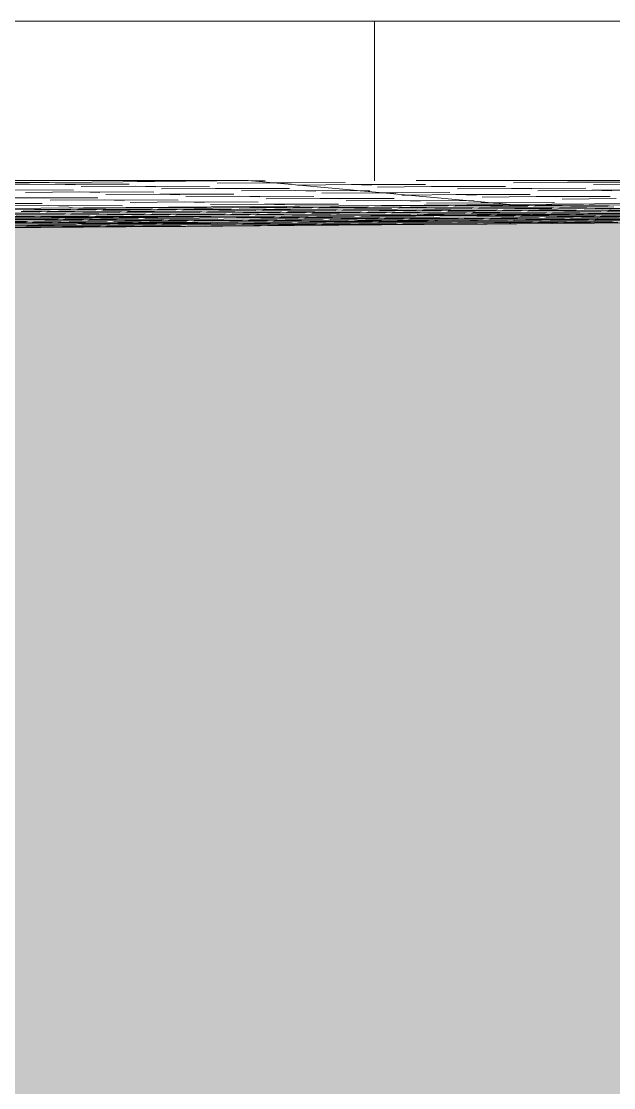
# Model space of a CAD drawing. Header units: millimetres. Extents: x -280990 to -136866, y -15139 to 7194.
# Drawn here: x -218329 to -217659, y -1226 to -20 of the extents above; entities that cross this region are included whole.
import ezdxf

# ---------------------------------------------------------------- set-up
doc = ezdxf.new("R2010")
doc.units = ezdxf.units.MM
doc.header["$MEASUREMENT"] = 0
for name, color, linetype, lineweight in [('New_2D Drafting - General_Pen_No__1', 7, 'Continuous', 13), ('New_Site & Landscape - Terrain_Pen_No__1', 7, 'Continuous', 13), ('New_Structural - Bearing_Pen_No__1', 7, 'Continuous', 13)]:
    doc.layers.add(name, color=color, linetype=linetype, lineweight=lineweight)
for name, color, linetype, lineweight, true_color in [('New_2D Drafting - General_Pen_No__61', 7, 'Continuous', 20, 0x6a6a6a), ('New_Site & Landscape - Terrain_Pen_No__180', 7, 'Continuous', 15, 0xd6cda7), ('New_Site & Landscape - Terrain_Pen_No__93', 7, 'Continuous', 13, 0xa2a233)]:
    doc.layers.add(name, color=color, linetype=linetype, lineweight=lineweight, true_color=true_color)

msp = doc.modelspace()

# ---------------------------------------------------------------- hatches: boundary and pattern name
at = {"layer": 'New_2D Drafting - General_Pen_No__61', "linetype": 'Continuous', "lineweight": 20, "true_color": 0x6a6a6a}
h = msp.add_hatch(dxfattribs=at)
h.set_pattern_fill('Dashed_0002', color=251, style=0, pattern_type=2)
h.set_pattern_definition([(45, (-941499.18, -2e-12), (-183.84776, 183.84776), [194.99999, -65]), (45, (-941499.18, 183.85), (-183.84776, 183.84776), [194.99999, -65])])
h.paths.add_polyline_path([(-222021.0116, -2621.8452), (-222021.0116, -11572.327), (-190614.3895, -11572.327), (-190614.3895, -199.363), (-197156.8894, -200.6962), (-197156.8884, -205.6962), (-201626.3622, -201.208), (-204316.707, -199.8387), (-207647.7489, -199.8387), (-211829.8206, -199.8387), (-214196.2217, -216.8353), (-214344.4356, -215.9146), (-222021.0116, -280.0598)])
at = {"layer": 'New_Site & Landscape - Terrain_Pen_No__180', "linetype": 'Continuous', "lineweight": 0, "true_color": 0x353329}
msp.add_hatch(color=250, dxfattribs=at).paths.add_polyline_path([(-202316.7416, -199.0045), (-203815.861, -199.9446), (-210881.6268, -199.9446), (-211646.8721, -200.0474), (-212846.4585, -210.2176), (-221414.7347, -277.7897), (-221414.7347, -15138.6962), (-190741.844, -15138.6962), (-190741.844, -221.3919)])

# ---------------------------------------------------------------- linework, layer by layer
at = {"layer": 'New_2D Drafting - General_Pen_No__1', "color": 7, "linetype": 'Continuous', "lineweight": 13, "flags": 128}
msp.add_lwpolyline([(-222021.0116, -2621.8452), (-222021.0116, -11572.327), (-190614.3895, -11572.327), (-190614.3895, -199.363), (-197156.8894, -200.6962), (-197156.8884, -205.6962), (-201626.3622, -201.208), (-204316.707, -199.8387), (-207647.7489, -199.8387), (-211829.8206, -199.8387), (-214196.2217, -216.8353), (-214344.4356, -215.9146), (-222021.0116, -280.0598)], close=True, dxfattribs=at)
at = {"layer": 'New_Site & Landscape - Terrain_Pen_No__1', "color": 7, "linetype": 'Continuous', "lineweight": 13}
for p, q in [((-218072.5803, -199.8387), (-221414.7347, -199.8387)), ((-214209.0161, -199.8387), (-221414.7347, -255.1672)), ((-211673.9622, -199.8387), (-221414.7347, -261.4359)), ((-221414.7347, -237.9424), (-218072.5803, -199.8387)), ((-218381.3025, -202.357), (-218297.5859, -202.0927)), ((-218290.671, -204.1079), (-218351.7297, -204.5167)), ((-218290.671, -204.1079), (-218268.0131, -204.7126)), ((-218290.671, -204.1079), (-218206.9544, -204.3038)), ((-218137.0678, -200.2621), (-218198.1265, -200.7858)), ((-218137.0678, -200.2621), (-218099.2383, -200.1426)), ((-218137.0678, -200.2621), (-218123.42, -200.4183)), ((-218123.4205, -200.4183), (-218114.4099, -200.6588)), ((-218046.4363, -202.4728), (-218107.495, -202.8816)), ((-218099.2395, -200.1426), (-218068.5128, -200.2146)), ((-218072.5803, -199.8387), (-217776.1611, -227.2287)), ((-218068.513, -200.2146), (-218053.3512, -200.187)), ((-218046.4363, -202.4728), (-218043.1135, -202.5615)), ((-218046.4363, -202.4728), (-218044.0118, -202.4785)), ((-218044.012, -202.4785), (-217962.7198, -202.3307)), ((-218043.1138, -202.5615), (-218023.7784, -203.0189)), ((-217955.8048, -204.6266), (-218013.7028, -205.2792)), ((-217955.8048, -204.6266), (-217872.0883, -204.4744)), ((-217955.8048, -204.6266), (-217933.1469, -205.1626)), ((-214210.1528, -199.8387), (-217882.3303, -199.8387)), ((-217811.8143, -199.8387), (-217863.2603, -200.4185)), ((-217797.6213, -199.8387), (-217779.5437, -200.2663)), ((-217711.5701, -201.874), (-217772.6288, -202.5622)), ((-217711.5701, -201.874), (-217627.8536, -201.7218)), ((-217711.5701, -201.874), (-217688.9123, -202.41)), ((-217620.9386, -204.0178), (-217681.9973, -204.7059)), ((-218353.6427, -210.5804), (-218269.9261, -210.7764)), ((-218263.0112, -212.9992), (-218324.0699, -213.4079)), ((-218263.0112, -212.9992), (-218240.3533, -213.6038)), ((-218263.0112, -212.9992), (-218179.2947, -213.1951)), ((-218200.0395, -206.5266), (-218261.0982, -206.9354)), ((-218172.3797, -215.4179), (-218233.4384, -215.8267)), ((-218200.0395, -206.5266), (-218177.3816, -207.1313)), ((-218200.0395, -206.5266), (-218116.3229, -206.7226)), ((-218172.3797, -215.4179), (-218149.7218, -216.0226)), ((-218172.3797, -215.4179), (-218088.6632, -215.6138)), ((-218109.408, -208.9454), (-218170.4667, -209.3541)), ((-218109.408, -208.9454), (-218086.7501, -209.55)), ((-218109.408, -208.9454), (-218025.6915, -209.1413)), ((-218018.7765, -211.3641), (-218079.8352, -211.7729)), ((-218018.7765, -211.3641), (-217996.1186, -211.9688)), ((-218018.7765, -211.3641), (-217946.0077, -211.5344)), ((-218013.7026, -205.2792), (-218016.8635, -205.3003)), ((-217928.145, -213.7828), (-217989.2037, -214.1916)), ((-217946.0079, -211.5344), (-217935.06, -211.5145)), ((-217928.145, -213.7828), (-217919.0473, -214.0256)), ((-217928.145, -213.7828), (-217921.5067, -213.7983)), ((-217865.1733, -206.7704), (-217926.232, -207.4585)), ((-217921.5068, -213.7983), (-217844.4285, -213.6582)), ((-217919.0474, -214.0256), (-217905.4872, -214.3463)), ((-217891.5817, -216.5635), (-217898.5722, -216.6103)), ((-217837.5135, -215.9541), (-217891.5818, -216.5635)), ((-217865.1733, -206.7704), (-217781.4568, -206.6182)), ((-217865.1733, -206.7704), (-217842.5154, -207.3063)), ((-217837.5135, -215.9541), (-217753.797, -215.8019)), ((-217837.5135, -215.9541), (-217814.8557, -216.4901)), ((-217774.5418, -208.9141), (-217835.6005, -209.6022)), ((-217774.5418, -208.9141), (-217690.8253, -208.7619)), ((-217774.5418, -208.9141), (-217751.884, -209.45)), ((-217683.9103, -211.0578), (-217744.969, -211.746)), ((-217683.9103, -211.0578), (-217600.1938, -210.9056)), ((-217683.9103, -211.0578), (-217661.2525, -211.5937)), ((-218388.9546, -225.9442), (-218305.2381, -226.1401)), ((-218325.9829, -219.4717), (-218387.0416, -219.8805)), ((-218298.3231, -228.3629), (-218359.3818, -228.7717)), ((-218325.9829, -219.4717), (-218303.325, -220.0764)), ((-218325.9829, -219.4717), (-218242.2664, -219.6676)), ((-218298.3231, -228.3629), (-218275.6652, -228.9676)), ((-218298.3231, -228.3629), (-218214.6066, -228.5588)), ((-218235.3514, -221.8904), (-218296.4101, -222.2992)), ((-218235.3514, -221.8904), (-218212.6935, -222.4951)), ((-218235.3514, -221.8904), (-218151.6349, -222.0863)), ((-218144.7199, -224.3091), (-218205.7786, -224.7179)), ((-218144.7199, -224.3091), (-218122.0621, -224.9138)), ((-218144.7199, -224.3091), (-218061.0034, -224.505)), ((-218081.7482, -217.8366), (-218142.8069, -218.2454)), ((-218054.0884, -226.7278), (-218115.1471, -227.1366)), ((-218081.7482, -217.8366), (-218059.0903, -218.4413)), ((-218081.7482, -217.8366), (-217998.0317, -218.0325)), ((-218054.0884, -226.7278), (-218031.4306, -227.3325)), ((-218054.0884, -226.7278), (-217970.3719, -226.9238)), ((-217991.1167, -220.2553), (-218052.1754, -220.6641)), ((-218014.1016, -229.0557), (-218019.8123, -229.112)), ((-217991.1167, -220.2553), (-217968.4589, -220.86)), ((-217991.1167, -220.2553), (-217907.4002, -220.4512)), ((-217900.4852, -222.6741), (-217961.5439, -223.0828)), ((-217937.5524, -228.4679), (-217936.0957, -228.465)), ((-217868.1221, -228.3298), (-217929.1808, -228.9317)), ((-217900.4852, -222.6741), (-217877.8274, -223.2787)), ((-217900.4852, -222.6741), (-217823.5027, -222.8542)), ((-217809.8538, -225.0928), (-217870.9124, -225.5015)), ((-217868.1221, -228.3298), (-217784.4056, -227.6828)), ((-217868.1221, -228.3298), (-217845.4642, -228.2847)), ((-217777.4906, -228.1495), (-217838.5493, -228.7514)), ((-217823.5027, -222.8542), (-217816.7687, -222.842)), ((-217809.8538, -225.0928), (-217794.981, -225.4897)), ((-217809.8538, -225.0928), (-217799.0017, -225.1182)), ((-217746.8821, -218.0979), (-217807.9407, -218.786)), ((-217799.0017, -225.1182), (-217726.1372, -224.9857)), ((-217794.9811, -225.4897), (-217787.1959, -225.6738)), ((-217777.4906, -228.1495), (-217693.7741, -227.5025)), ((-217777.4906, -228.1495), (-217754.8327, -228.1044)), ((-217686.8591, -227.9692), (-217747.9178, -228.5711)), ((-217746.8821, -218.0979), (-217663.1655, -217.9456)), ((-217746.882, -218.0979), (-217724.2242, -218.6338)), ((-217656.2506, -220.2416), (-217717.3092, -220.9297)), ((-217686.8591, -227.9692), (-217603.1426, -227.3222)), ((-217686.8591, -227.9692), (-217664.2012, -227.9241)), ((-218391.9034, -237.0584), (-218308.1868, -236.4115)), ((-218364.2436, -238.925), (-218280.5271, -238.2781)), ((-218301.2719, -236.8781), (-218362.3306, -237.48)), ((-218356.5915, -233.1449), (-218272.8749, -232.4979)), ((-218336.5838, -240.7916), (-218252.8673, -240.1447)), ((-218336.5838, -240.7916), (-218313.9259, -240.7466)), ((-218273.6121, -238.7447), (-218334.6708, -239.3466)), ((-218328.9317, -235.0115), (-218245.2151, -234.3645)), ((-218328.9317, -235.0115), (-218306.2738, -234.9664)), ((-218265.96, -232.9646), (-218327.0186, -233.5665)), ((-218245.9523, -240.6113), (-218307.011, -241.2132)), ((-218301.2719, -236.8781), (-218217.5554, -236.2311)), ((-218301.2719, -236.8781), (-218278.614, -236.833)), ((-218238.3002, -234.8312), (-218299.3589, -235.4331)), ((-218275.3417, -231.0616), (-218270.9619, -231.0529)), ((-218273.6121, -238.7447), (-218189.8956, -238.0977)), ((-218273.6121, -238.7447), (-218250.9542, -238.6996)), ((-218210.6404, -236.6978), (-218271.6991, -237.2997)), ((-218265.96, -232.9646), (-218182.2434, -232.3176)), ((-218265.96, -232.9646), (-218243.3021, -232.9195)), ((-218202.9883, -230.9177), (-218264.0469, -231.5196)), ((-218245.9523, -240.6113), (-218162.2358, -239.9644)), ((-218245.9523, -240.6113), (-218223.2945, -240.5662)), ((-218182.9806, -238.5644), (-218244.0393, -239.1663)), ((-218238.3002, -234.8312), (-218154.5836, -234.1842)), ((-218238.3002, -234.8312), (-218215.6423, -234.7861)), ((-218175.3285, -232.7843), (-218236.3872, -233.3862)), ((-218155.3208, -240.431), (-218216.3795, -241.0329)), ((-218210.6404, -236.6978), (-218126.9239, -236.0508)), ((-218210.6404, -236.6978), (-218187.9825, -236.6527)), ((-218147.6687, -234.6509), (-218208.7274, -235.2528)), ((-218202.9883, -230.9177), (-218119.2717, -230.2707)), ((-218202.9883, -230.9177), (-218180.3304, -230.8726)), ((-218182.9806, -238.5644), (-218099.2641, -237.9174)), ((-218182.9806, -238.5644), (-218160.3228, -238.5193)), ((-218120.0089, -236.5175), (-218181.0676, -237.1194)), ((-218175.3285, -232.7843), (-218091.6119, -232.1373)), ((-218175.3285, -232.7843), (-218152.6706, -232.7392)), ((-218112.3568, -230.7373), (-218173.4154, -231.3392)), ((-218155.3208, -240.431), (-218071.6043, -239.784)), ((-218155.3208, -240.431), (-218132.663, -240.3859)), ((-218092.3491, -238.3841), (-218153.4078, -238.986)), ((-218147.6687, -234.6509), (-218063.9522, -234.0039)), ((-218147.6687, -234.6509), (-218125.0108, -234.6058)), ((-218084.697, -232.604), (-218145.7557, -233.2058)), ((-218064.8963, -240.2527), (-218125.748, -240.8193)), ((-218120.0089, -236.5175), (-218036.2924, -235.8705)), ((-218120.0089, -236.5175), (-218097.351, -236.4724)), ((-218057.0372, -234.4706), (-218118.0959, -235.0724)), ((-218112.3568, -230.7373), (-218028.6402, -230.0904)), ((-218112.3568, -230.7373), (-218089.6989, -230.6923)), ((-218092.3491, -238.3841), (-218008.6326, -237.7371)), ((-218092.3491, -238.3841), (-218069.6913, -238.339)), ((-218029.3774, -236.3372), (-218090.4361, -236.9391)), ((-218084.697, -232.604), (-218000.9805, -231.957)), ((-218084.697, -232.604), (-218062.0391, -232.5589)), ((-218021.7253, -230.557), (-218082.784, -231.1589)), ((-218064.6894, -240.2507), (-218064.8891, -240.2527)), ((-218064.6894, -240.2507), (-217980.9728, -239.6037)), ((-218064.6894, -240.2507), (-218064.5265, -240.2504)), ((-218064.5206, -240.2503), (-218042.0315, -240.1905)), ((-218001.7176, -238.2038), (-218062.7763, -238.8057)), ((-218057.0372, -234.4706), (-217973.3207, -233.8236)), ((-218057.0372, -234.4706), (-218034.3793, -234.4255)), ((-217994.0655, -232.4236), (-218055.1242, -233.0255)), ((-217974.0579, -240.0098), (-218035.1165, -240.5783)), ((-218029.3774, -236.3372), (-217945.6609, -235.6902)), ((-218029.3774, -236.3372), (-218006.7196, -236.2921)), ((-217966.4057, -234.2902), (-218027.4644, -234.8921)), ((-218021.7253, -230.557), (-217938.0087, -229.9101)), ((-218021.7253, -230.557), (-217999.0674, -230.512)), ((-218001.7176, -238.2038), (-217918.0011, -237.5568)), ((-218001.7176, -238.2038), (-217979.0598, -238.1587)), ((-217938.7459, -236.1569), (-217999.8046, -236.7587)), ((-217994.0655, -232.4236), (-217910.349, -231.7767)), ((-217994.0655, -232.4236), (-217971.4076, -232.3786)), ((-217931.0938, -230.3767), (-217992.1525, -230.9786)), ((-217974.0579, -240.0098), (-217890.3413, -239.381)), ((-217974.0579, -240.0098), (-217951.4, -239.9495)), ((-217911.0862, -238.0235), (-217972.1448, -238.6253)), ((-217966.4057, -234.2902), (-217882.6892, -233.6433)), ((-217966.4057, -234.2902), (-217943.7479, -234.2452)), ((-217903.434, -232.2433), (-217964.4927, -232.8452)), ((-217946.3981, -241.561), (-217862.6815, -240.9322)), ((-217883.4264, -239.7688), (-217944.485, -240.3373)), ((-217938.7459, -236.1569), (-217855.0294, -235.5099)), ((-217938.7459, -236.1569), (-217916.0881, -236.1118)), ((-217875.7742, -234.1099), (-217936.8329, -234.7118)), ((-217931.0938, -230.3767), (-217847.3773, -229.7298)), ((-217931.0938, -230.3767), (-217908.4359, -230.3316)), ((-217911.0862, -238.0235), (-217827.3696, -237.3765)), ((-217911.0862, -238.0235), (-217888.4283, -237.9784)), ((-217848.1145, -235.9765), (-217909.1731, -236.5784)), ((-217903.434, -232.2433), (-217819.7175, -231.5964)), ((-217903.434, -232.2433), (-217880.7761, -232.1982)), ((-217840.4623, -230.1964), (-217901.521, -230.7983)), ((-217883.4264, -239.7688), (-217799.7098, -239.14)), ((-217883.4264, -239.7688), (-217860.7685, -239.7085)), ((-217820.4547, -237.8431), (-217881.5133, -238.445)), ((-217875.7742, -234.1099), (-217792.0577, -233.463)), ((-217875.7742, -234.1099), (-217853.1164, -234.0649)), ((-217812.8025, -232.063), (-217873.8612, -232.6649)), ((-217855.7666, -241.32), (-217772.05, -240.6912)), ((-217792.7949, -239.5278), (-217853.8536, -240.0963)), ((-217848.1145, -235.9765), (-217764.3979, -235.3296)), ((-217848.1145, -235.9765), (-217825.4566, -235.9315)), ((-217785.1427, -233.9296), (-217846.2014, -234.5315)), ((-217840.4623, -230.1964), (-217756.7458, -229.5494)), ((-217840.4623, -230.1964), (-217817.8044, -230.1513)), ((-217765.1351, -241.079), (-217826.1938, -241.6475)), ((-217820.4547, -237.8431), (-217736.7381, -237.1962)), ((-217820.4547, -237.8431), (-217797.7968, -237.7981)), ((-217757.483, -235.7962), (-217818.5416, -236.3981)), ((-217812.8025, -232.063), (-217729.086, -231.416)), ((-217812.8025, -232.063), (-217790.1447, -232.0179)), ((-217749.8308, -230.0161), (-217810.8895, -230.618)), ((-217792.7949, -239.5278), (-217709.0783, -238.899)), ((-217792.7949, -239.5278), (-217770.137, -239.4675)), ((-217729.8232, -237.6628), (-217790.8819, -238.2647)), ((-217785.1427, -233.9296), (-217701.4262, -233.2827)), ((-217785.1427, -233.9296), (-217762.4849, -233.8845)), ((-217722.171, -231.8827), (-217783.2297, -232.4846)), ((-217765.1351, -241.079), (-217681.4186, -240.4502)), ((-217765.1351, -241.079), (-217742.4772, -241.0187)), ((-217702.1634, -239.2868), (-217763.2221, -239.8553)), ((-217757.483, -235.7962), (-217673.7664, -235.1493)), ((-217757.483, -235.7962), (-217734.8251, -235.7511)), ((-217694.5113, -233.7493), (-217755.5699, -234.3512)), ((-217749.8308, -230.0161), (-217666.1143, -229.3691)), ((-217749.8308, -230.0161), (-217727.173, -229.971)), ((-217674.5036, -240.838), (-217735.5623, -241.4065)), ((-217729.8232, -237.6628), (-217646.1066, -237.0159)), ((-217729.8232, -237.6628), (-217707.1653, -237.6178)), ((-217666.8515, -235.6159), (-217727.9101, -236.2178)), ((-217722.171, -231.8827), (-217638.4545, -231.2357)), ((-217722.171, -231.8827), (-217699.5132, -231.8376)), ((-217659.1993, -229.8358), (-217720.258, -230.4377)), ((-217702.1634, -239.2868), (-217618.4469, -238.658)), ((-217702.1634, -239.2868), (-217679.5055, -239.2265)), ((-217661.3221, -237.7007), (-217700.2504, -238.0631)), ((-217694.5113, -233.7493), (-217610.7947, -233.1023)), ((-217694.5113, -233.7493), (-217671.8534, -233.7042)), ((-217631.5396, -231.7024), (-217692.5982, -232.3043)), ((-217674.5036, -240.838), (-217590.7871, -240.2092)), ((-217674.5036, -240.838), (-217651.8457, -240.7777)), ((-217611.5319, -239.0458), (-217672.5906, -239.6143)), ((-217666.8515, -235.6159), (-217583.1349, -234.9689)), ((-217666.8515, -235.6159), (-217644.1936, -235.5708)), ((-217603.8798, -233.569), (-217664.9384, -234.1709)), ((-217639.1917, -237.4825), (-217661.3152, -237.7006)), ((-218407.2077, -247.6606), (-218323.4911, -247.0318)), ((-218399.5555, -242.766), (-218315.839, -242.1372)), ((-218324.2283, -252.3141), (-218385.287, -252.8827)), ((-218379.5479, -249.2117), (-218295.8313, -248.5829)), ((-218316.5762, -247.4196), (-218377.6348, -247.9881)), ((-218371.8957, -244.3172), (-218288.1792, -243.6884)), ((-218308.924, -242.525), (-218369.9827, -243.0935)), ((-218351.8881, -250.7629), (-218268.1716, -250.1341)), ((-218288.9164, -248.9707), (-218349.9751, -249.5393)), ((-218344.236, -245.8684), (-218260.5194, -245.2396)), ((-218344.236, -245.8684), (-218321.5781, -245.8081)), ((-218281.2643, -244.0762), (-218342.3229, -244.6447)), ((-218324.2283, -252.3141), (-218240.5118, -251.6853)), ((-218324.2283, -252.3141), (-218301.5704, -252.2539)), ((-218261.2566, -250.5219), (-218322.3153, -251.0905)), ((-218316.5762, -247.4196), (-218232.8596, -246.7908)), ((-218316.5762, -247.4196), (-218293.9183, -247.3593)), ((-218253.6045, -245.6274), (-218314.6631, -246.1959)), ((-218308.924, -242.525), (-218225.2075, -241.8962)), ((-218308.924, -242.525), (-218286.2662, -242.4647)), ((-218233.5968, -252.0731), (-218294.6555, -252.6417)), ((-218288.9164, -248.9707), (-218205.1998, -248.3419)), ((-218288.9164, -248.9707), (-218266.2585, -248.9105)), ((-218225.9447, -247.1786), (-218287.0034, -247.7471)), ((-218281.2643, -244.0762), (-218197.5477, -243.4474)), ((-218281.2643, -244.0762), (-218258.6064, -244.0159)), ((-218218.2925, -242.284), (-218279.3512, -242.8525)), ((-218261.2566, -250.5219), (-218177.5401, -249.8931)), ((-218261.2566, -250.5219), (-218238.5987, -250.4617)), ((-218198.2849, -248.7297), (-218259.3436, -249.2983)), ((-218253.6045, -245.6274), (-218169.8879, -244.9986)), ((-218253.6045, -245.6274), (-218230.9466, -245.5671)), ((-218190.6328, -243.8352), (-218251.6914, -244.4037)), ((-218233.5968, -252.0731), (-218149.8803, -251.4443)), ((-218233.5968, -252.0731), (-218210.939, -252.0129)), ((-218170.6251, -250.2809), (-218231.6838, -250.8495)), ((-218225.9447, -247.1786), (-218142.2281, -246.5498)), ((-218225.9447, -247.1786), (-218203.2868, -247.1183)), ((-218162.973, -245.3864), (-218224.0317, -245.9549)), ((-218218.2925, -242.284), (-218134.576, -241.6552)), ((-218218.2925, -242.284), (-218195.6347, -242.2237)), ((-218142.9653, -251.8321), (-218204.024, -252.4007)), ((-218198.2849, -248.7297), (-218114.5684, -248.1009)), ((-218198.2849, -248.7297), (-218175.627, -248.6695)), ((-218135.3132, -246.9375), (-218196.3719, -247.5061)), ((-218190.6328, -243.8352), (-218106.9162, -243.2064)), ((-218190.6328, -243.8352), (-218167.9749, -243.7749)), ((-218127.6611, -242.043), (-218188.7197, -242.6115)), ((-218170.6251, -250.2809), (-218086.9086, -249.6521)), ((-218170.6251, -250.2809), (-218147.9672, -250.2207)), ((-218107.6534, -248.4887), (-218168.7121, -249.0573)), ((-218162.973, -245.3864), (-218079.2564, -244.7576)), ((-218162.973, -245.3864), (-218140.3151, -245.3261)), ((-218100.0013, -243.5942), (-218161.0599, -244.1627)), ((-218142.9653, -251.8321), (-218059.2488, -251.2033)), ((-218142.9653, -251.8321), (-218120.3075, -251.7719)), ((-218079.9936, -250.0399), (-218141.0523, -250.6085)), ((-218135.3132, -246.9375), (-218051.5967, -246.3087)), ((-218135.3132, -246.9375), (-218112.6553, -246.8773)), ((-218072.3415, -245.1454), (-218133.4002, -245.7139)), ((-218127.6611, -242.043), (-218043.9445, -241.4142)), ((-218127.6611, -242.043), (-218105.0032, -241.9827)), ((-218107.6534, -248.4887), (-218023.9369, -247.8599)), ((-218107.6534, -248.4887), (-218084.9955, -248.4285)), ((-218044.6817, -246.6965), (-218105.7404, -247.2651)), ((-218100.0013, -243.5942), (-218016.2847, -242.9654)), ((-218100.0013, -243.5942), (-218077.3434, -243.5339)), ((-218037.0296, -241.802), (-218098.0882, -242.3705)), ((-218079.9936, -250.0399), (-217996.2771, -249.4111)), ((-218079.9936, -250.0399), (-218057.3358, -249.9797)), ((-218017.0219, -248.2477), (-218078.0806, -248.8163)), ((-218072.3415, -245.1454), (-217988.625, -244.5166)), ((-218072.3415, -245.1454), (-218049.6836, -245.0851)), ((-218009.3698, -243.3532), (-218070.4285, -243.9217)), ((-217989.3621, -249.7989), (-218050.4208, -250.3675)), ((-218044.6817, -246.6965), (-217960.9652, -246.0677)), ((-218044.6817, -246.6965), (-218022.0238, -246.6363)), ((-217981.71, -244.9044), (-218042.7687, -245.4729)), ((-218037.0296, -241.802), (-217953.313, -241.1732)), ((-218037.0296, -241.802), (-218014.3717, -241.7417)), ((-218017.0219, -248.2477), (-217933.3054, -247.6189)), ((-218017.0219, -248.2477), (-217994.3641, -248.1875)), ((-217954.0502, -246.4555), (-218015.1089, -247.0241)), ((-218009.3698, -243.3532), (-217925.6532, -242.7244)), ((-218009.3698, -243.3532), (-217986.7119, -243.2929)), ((-217946.3981, -241.561), (-218007.4568, -242.1295)), ((-217989.3621, -249.7989), (-217905.6456, -249.1701)), ((-217989.3621, -249.7989), (-217966.7043, -249.7387)), ((-217926.3904, -248.0067), (-217987.4491, -248.5753)), ((-217981.71, -244.9044), (-217897.9935, -244.2756)), ((-217981.71, -244.9044), (-217959.0521, -244.8441)), ((-217918.7383, -243.1122), (-217979.797, -243.6807)), ((-217898.7307, -249.5579), (-217959.7893, -250.1265)), ((-217954.0502, -246.4555), (-217870.3337, -245.8267)), ((-217954.0502, -246.4555), (-217931.3923, -246.3953)), ((-217891.0785, -244.6634), (-217952.1372, -245.2319)), ((-217946.3981, -241.561), (-217923.7402, -241.5007)), ((-217926.3904, -248.0067), (-217842.6739, -247.3779)), ((-217926.3904, -248.0067), (-217903.7326, -247.9465)), ((-217863.4187, -246.2145), (-217924.4774, -246.7831)), ((-217918.7383, -243.1122), (-217835.0218, -242.4834)), ((-217918.7383, -243.1122), (-217896.0804, -243.0519)), ((-217855.7666, -241.32), (-217916.8253, -241.8885)), ((-217898.7307, -249.5579), (-217815.0141, -248.9291)), ((-217898.7307, -249.5579), (-217876.0728, -249.4977)), ((-217835.759, -247.7657), (-217896.8176, -248.3343)), ((-217891.0785, -244.6634), (-217807.362, -244.0346)), ((-217891.0785, -244.6634), (-217868.4206, -244.6031)), ((-217828.1068, -242.8712), (-217889.1655, -243.4397)), ((-217863.4187, -246.2145), (-217779.7022, -245.5857)), ((-217863.4187, -246.2145), (-217840.7609, -246.1543)), ((-217800.447, -244.4223), (-217861.5057, -244.9909)), ((-217855.7666, -241.32), (-217833.1087, -241.2597)), ((-217835.759, -247.7657), (-217752.0424, -247.1369)), ((-217835.759, -247.7657), (-217813.1011, -247.7055)), ((-217772.7872, -245.9735), (-217833.8459, -246.5421)), ((-217808.0992, -249.3169), (-217828.9586, -249.5111)), ((-217828.1068, -242.8712), (-217744.3903, -242.2424)), ((-217828.1068, -242.8712), (-217805.4489, -242.8109)), ((-217808.0992, -249.3169), (-217728.8771, -248.7219)), ((-217808.0992, -249.3169), (-217802.4118, -249.3018)), ((-217745.1275, -247.5247), (-217806.1861, -248.0933)), ((-217800.447, -244.4223), (-217716.7305, -243.7935)), ((-217800.447, -244.4223), (-217777.7892, -244.3621)), ((-217737.4753, -242.6302), (-217798.534, -243.1987)), ((-217772.7872, -245.9735), (-217689.0707, -245.3447)), ((-217772.7872, -245.9735), (-217750.1294, -245.9133)), ((-217709.8155, -244.1813), (-217770.8742, -244.7499)), ((-217745.1275, -247.5247), (-217661.4109, -246.8959)), ((-217745.1275, -247.5247), (-217722.4696, -247.4645)), ((-217682.1558, -245.7325), (-217743.2144, -246.3011)), ((-217737.4753, -242.6302), (-217653.7588, -242.0014)), ((-217737.4753, -242.6302), (-217714.8174, -242.5699)), ((-217654.496, -247.2837), (-217715.5546, -247.8523)), ((-217709.8155, -244.1813), (-217626.099, -243.5525)), ((-217709.8155, -244.1813), (-217687.1577, -244.1211)), ((-217646.8438, -242.3892), (-217707.9025, -242.9577)), ((-217682.1558, -245.7325), (-217598.4392, -245.1037)), ((-217682.1558, -245.7325), (-217659.4979, -245.6723)), ((-217619.1841, -243.9403), (-217680.2427, -244.5089))]:
    msp.add_line(p, q, dxfattribs=at)
at = {"layer": 'New_Site & Landscape - Terrain_Pen_No__93', "color": 55, "linetype": 'Continuous', "lineweight": 13, "true_color": 0xa2a233, "flags": 128}
msp.add_lwpolyline([(-190741.844, -221.3919), (-202316.7416, -199.0045), (-203815.861, -199.9446), (-210881.6268, -199.9446), (-211646.8721, -200.0474), (-212846.4585, -210.2176), (-221414.7347, -277.7897)], dxfattribs=at)
at = {"layer": 'New_Structural - Bearing_Pen_No__1', "color": 7, "linetype": 'Continuous', "lineweight": 13}
for p, q in [((-221414.7347, -20), (-217929.4761, -20)), ((-217929.4761, -20), (-216230.2898, -20)), ((-217929.4761, -200.3663), (-217929.4761, -20))]:
    msp.add_line(p, q, dxfattribs=at)

doc.saveas('drawing.dxf')
